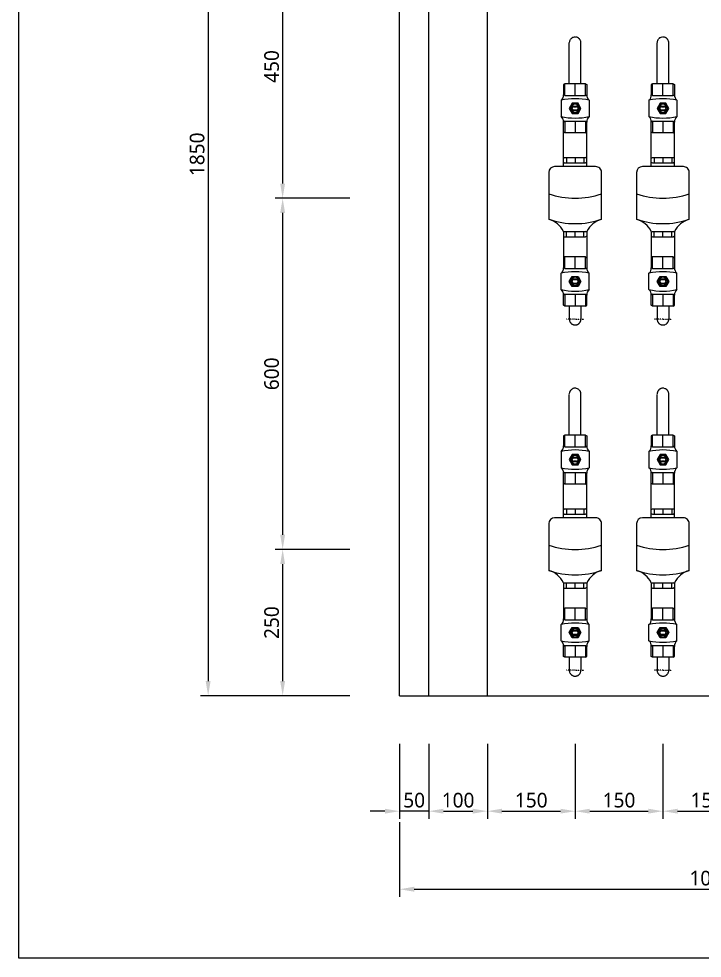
# Model space of a CAD drawing. Header units: millimetres. Extents: x -9013 to 516, y -36629 to 6082.
# Drawn here: x -5380 to -4212, y -133 to 1472 of the extents above; entities that cross this region are included whole.
import ezdxf

# ---------------------------------------------------------------- set-up
doc = ezdxf.new("R2010")
doc.units = ezdxf.units.MM
doc.header["$LTSCALE"] = 0.05
for name, pattern in [('CENTER', [50.8, 31.75, -6.35, 6.35, -6.35]), ('CENTER2', [28.575, 19.05, -3.175, 3.175, -3.175]), ('DASHDOT', [0.618421, 0.309211, -0.154605, 0, -0.154605])]:
    doc.linetypes.add(name, pattern=pattern)
doc.layers.get('0').update_dxf_attribs({"lineweight": 18})
doc.layers.get('Defpoints').update_dxf_attribs({"color": 140, "lineweight": 18})
for name, color, linetype in [('1CO', 4, 'Continuous'), ('2CONC', 4, 'Continuous'), ('HVAL___2CO', 7, 'Continuous'), ('HWAT__3CO', 1, 'Continuous'), ('HWAT___1DD', 4, 'DASHDOT'), ('HWAT___5CS', 3, 'CENTER2')]:
    doc.layers.add(name, color=color, linetype=linetype)
doc.layers.add('G-Anno-Std-Cntr', color=1, linetype='CENTER2', lineweight=18)
doc.styles.add('trebuchet_MS', font='trebuc.ttf')
doc.dimstyles.new('MGP', dxfattribs={"dimtxt": 2.5, "dimasz": 2.5, "dimexe": 1.25, "dimexo": 0.625, "dimtad": 1, "dimdec": 0, "dimtxsty": 'trebuchet_MS', "dimcen": 2.5, "dimclrt": 7, "dimadec": 0, "dimazin": 0, "dimtfac": 1, "dimtdec": 0, "dimtmove": 0, "dimatfit": 3, "dimfxl": 1.148294, "dimfxlon": 1, "dimarcsym": 2})

# ---------------------------------------------------------------- blocks, each defined once
blk = doc.blocks.new('*D235')
at = {"color": 0, "lineweight": -2, "transparency": 16777216}
for p, q in [((-4729.5, 233.3), (-4729.5, 105.4)), ((-4679.5, 233.3), (-4679.5, 105.4)), ((-4754.5, 118.4), (-4779.5, 118.4)), ((-4679.5, 118.4), (-4729.5, 118.4)), ((-4654.5, 118.4), (-4629.5, 118.4))]:
    blk.add_line(p, q, dxfattribs=at)
at = {"color": 0, "transparency": 16777216}
for points in [[(-4754.5, 122.6), (-4754.5, 114.3), (-4729.5, 118.4)], [(-4654.5, 122.6), (-4654.5, 114.3), (-4679.5, 118.4)]]:
    blk.add_solid(points, dxfattribs=at)
at = {"layer": 'Defpoints', "color": 0, "transparency": 16777216}
for p in [(-4729.5, 329), (-4679.5, 315.6), (-4729.5, 118.4)]:
    blk.add_point(p, dxfattribs=at)
at = {"color": 7, "transparency": 16777216, "insert": (-4704.5, 137.1), "char_height": 25, "attachment_point": 5, "style": 'trebuchet_MS'}
blk.add_mtext('50', dxfattribs=at)
blk = doc.blocks.new('*D236')
at = {"color": 0, "lineweight": -2, "transparency": 16777216}
for p, q in [((-4679.5, 233.3), (-4679.5, 105.4)), ((-4579.5, 233.3), (-4579.5, 105.4)), ((-4654.5, 118.4), (-4604.5, 118.4))]:
    blk.add_line(p, q, dxfattribs=at)
at = {"color": 0, "transparency": 16777216}
for points in [[(-4654.5, 122.6), (-4654.5, 114.3), (-4679.5, 118.4)], [(-4604.5, 122.6), (-4604.5, 114.3), (-4579.5, 118.4)]]:
    blk.add_solid(points, dxfattribs=at)
at = {"layer": 'Defpoints', "color": 0, "transparency": 16777216}
for p in [(-4679.5, 315.6), (-4579.5, 315.6), (-4579.5, 118.4)]:
    blk.add_point(p, dxfattribs=at)
at = {"color": 7, "transparency": 16777216, "insert": (-4629.5, 137.1), "char_height": 25, "attachment_point": 5, "style": 'trebuchet_MS'}
blk.add_mtext('100', dxfattribs=at)
blk = doc.blocks.new('*D237')
at = {"color": 0, "lineweight": -2, "transparency": 16777216}
for p, q in [((-4579.5, 233.3), (-4579.5, 105.4)), ((-4429.5, 233.3), (-4429.5, 105.4)), ((-4554.5, 118.4), (-4454.5, 118.4))]:
    blk.add_line(p, q, dxfattribs=at)
at = {"color": 0, "transparency": 16777216}
for points in [[(-4554.5, 122.6), (-4554.5, 114.3), (-4579.5, 118.4)], [(-4454.5, 122.6), (-4454.5, 114.3), (-4429.5, 118.4)]]:
    blk.add_solid(points, dxfattribs=at)
at = {"layer": 'Defpoints', "color": 0, "transparency": 16777216}
for p in [(-4429.5, 349.1), (-4579.5, 315.6), (-4429.5, 118.4)]:
    blk.add_point(p, dxfattribs=at)
at = {"color": 7, "transparency": 16777216, "insert": (-4504.5, 137.1), "char_height": 25, "attachment_point": 5, "style": 'trebuchet_MS'}
blk.add_mtext('150', dxfattribs=at)
blk = doc.blocks.new('*D238')
at = {"color": 0, "lineweight": -2, "transparency": 16777216}
for p, q in [((-4429.5, 233.3), (-4429.5, 105.4)), ((-4279.5, 233.3), (-4279.5, 105.4)), ((-4404.5, 118.4), (-4304.5, 118.4))]:
    blk.add_line(p, q, dxfattribs=at)
at = {"color": 0, "transparency": 16777216}
for points in [[(-4404.5, 122.6), (-4404.5, 114.3), (-4429.5, 118.4)], [(-4304.5, 122.6), (-4304.5, 114.3), (-4279.5, 118.4)]]:
    blk.add_solid(points, dxfattribs=at)
at = {"layer": 'Defpoints', "color": 0, "transparency": 16777216}
for p in [(-4279.5, 452.3), (-4429.5, 441.2), (-4279.5, 118.4)]:
    blk.add_point(p, dxfattribs=at)
at = {"color": 7, "transparency": 16777216, "insert": (-4354.5, 137.1), "char_height": 25, "attachment_point": 5, "style": 'trebuchet_MS'}
blk.add_mtext('150', dxfattribs=at)
blk = doc.blocks.new('*D239')
at = {"color": 0, "lineweight": -2, "transparency": 16777216}
for p, q in [((-4729.5, 99.9), (-4729.5, -27.9)), ((-3664.5, 99.9), (-3664.5, -27.9)), ((-4704.5, -14.9), (-3689.5, -14.9))]:
    blk.add_line(p, q, dxfattribs=at)
at = {"color": 0, "transparency": 16777216}
for points in [[(-4704.5, -10.7), (-4704.5, -19.1), (-4729.5, -14.9)], [(-3689.5, -10.7), (-3689.5, -19.1), (-3664.5, -14.9)]]:
    blk.add_solid(points, dxfattribs=at)
at = {"layer": 'Defpoints', "color": 0, "transparency": 16777216}
for p in [(-4729.5, 370.1), (-3664.5, 341.2), (-3664.5, -14.9)]:
    blk.add_point(p, dxfattribs=at)
at = {"color": 7, "transparency": 16777216, "insert": (-4197, 3.9), "char_height": 25, "attachment_point": 5, "style": 'trebuchet_MS'}
blk.add_mtext('1065', dxfattribs=at)
blk = doc.blocks.new('*D240')
at = {"color": 0, "lineweight": -2, "transparency": 16777216}
for p, q in [((-4814.4, 565.6), (-4942.2, 565.6)), ((-4929.2, 340.6), (-4929.2, 540.6)), ((-4814.4, 315.6), (-4942.2, 315.6))]:
    blk.add_line(p, q, dxfattribs=at)
at = {"color": 0, "transparency": 16777216}
for points in [[(-4933.4, 540.6), (-4925.1, 540.6), (-4929.2, 565.6)], [(-4933.4, 340.6), (-4925.1, 340.6), (-4929.2, 315.6)]]:
    blk.add_solid(points, dxfattribs=at)
at = {"layer": 'Defpoints', "color": 0, "transparency": 16777216}
for p in [(-4929.2, 565.6), (-4779.5, 565.6), (-4779.5, 315.6)]:
    blk.add_point(p, dxfattribs=at)
at = {"color": 7, "transparency": 16777216, "insert": (-4948, 440.6), "char_height": 25, "attachment_point": 5, "rotation": 90, "style": 'trebuchet_MS'}
blk.add_mtext('250', dxfattribs=at)
blk = doc.blocks.new('*D241')
at = {"color": 0, "lineweight": -2, "transparency": 16777216}
for p, q in [((-4814.4, 1165.6), (-4942.2, 1165.6)), ((-4929.2, 590.6), (-4929.2, 1140.6)), ((-4835.2, 565.6), (-4942.2, 565.6))]:
    blk.add_line(p, q, dxfattribs=at)
at = {"color": 0, "transparency": 16777216}
for points in [[(-4933.4, 1140.6), (-4925.1, 1140.6), (-4929.2, 1165.6)], [(-4933.4, 590.6), (-4925.1, 590.6), (-4929.2, 565.6)]]:
    blk.add_solid(points, dxfattribs=at)
at = {"layer": 'Defpoints', "color": 0, "transparency": 16777216}
for p in [(-4929.2, 1165.6), (-4504.7, 1165.6), (-4829.2, 565.6)]:
    blk.add_point(p, dxfattribs=at)
at = {"color": 7, "transparency": 16777216, "insert": (-4948, 865.6), "char_height": 25, "attachment_point": 5, "rotation": 90, "style": 'trebuchet_MS'}
blk.add_mtext('600', dxfattribs=at)
blk = doc.blocks.new('*D242')
at = {"color": 0, "lineweight": -2, "transparency": 16777216}
for p, q in [((-4814.4, 1615.6), (-4942.2, 1615.6)), ((-4929.2, 1190.6), (-4929.2, 1590.6)), ((-4814.4, 1165.6), (-4942.2, 1165.6))]:
    blk.add_line(p, q, dxfattribs=at)
at = {"color": 0, "transparency": 16777216}
for points in [[(-4933.4, 1590.6), (-4925.1, 1590.6), (-4929.2, 1615.6)], [(-4933.4, 1190.6), (-4925.1, 1190.6), (-4929.2, 1165.6)]]:
    blk.add_solid(points, dxfattribs=at)
at = {"layer": 'Defpoints', "color": 0, "transparency": 16777216}
for p in [(-4929.2, 1615.6), (-4479.5, 1615.6), (-4736.7, 1165.6)]:
    blk.add_point(p, dxfattribs=at)
at = {"color": 7, "transparency": 16777216, "insert": (-4948, 1390.6), "char_height": 25, "attachment_point": 5, "rotation": 90, "style": 'trebuchet_MS'}
blk.add_mtext('450', dxfattribs=at)
blk = doc.blocks.new('*D250')
at = {"color": 0, "lineweight": -2, "transparency": 16777216}
for p, q in [((-4941.7, 2165.6), (-5069.5, 2165.6)), ((-5056.5, 2140.6), (-5056.5, 340.6)), ((-4941.7, 315.6), (-5069.5, 315.6))]:
    blk.add_line(p, q, dxfattribs=at)
at = {"color": 0, "transparency": 16777216}
for points in [[(-5060.7, 2140.6), (-5052.4, 2140.6), (-5056.5, 2165.6)], [(-5060.7, 340.6), (-5052.4, 340.6), (-5056.5, 315.6)]]:
    blk.add_solid(points, dxfattribs=at)
at = {"layer": 'Defpoints', "color": 0, "transparency": 16777216}
for p in [(-4729.5, 2165.6), (-5056.5, 315.6), (-4814.4, 315.6)]:
    blk.add_point(p, dxfattribs=at)
at = {"color": 7, "transparency": 16777216, "insert": (-5075.3, 1240.6), "char_height": 25, "attachment_point": 5, "rotation": 90, "style": 'trebuchet_MS'}
blk.add_mtext('1850', dxfattribs=at)
blk = doc.blocks.new('h-meter')
at = {"layer": 'HVAL___2CO'}
for p, q in [((-25.4, 45), (-105.4, 45)), ((-15.4, -35), (-15.4, 35)), ((-134.2, 20), (-135.4, 17.9)), ((-135.4, 17.9), (-135.4, -17.9)), ((-126.2, 20), (-134.2, 20)), ((-127.4, 20), (-126.2, 17.9)), ((-126.2, 17.9), (-126.2, -17.9)), ((-15.4, 20), (-1.2, 20)), ((-7.9, 20), (-9.1, 17.9)), ((-9.1, 17.9), (-9.1, -17.9)), ((-1.2, 20), (0, 17.9)), ((0, 17.9), (0, -17.9)), ((-135.4, 15), (-126.2, 15)), ((0, 15), (-9.1, 15)), ((-135.4, 0), (-126.2, 0)), ((-135.4, -15), (-126.2, -15)), ((0, 0), (-9.1, 0)), ((0, -15), (-9.1, -15)), ((-134.2, -20), (-135.4, -17.9)), ((-126.2, -20), (-134.2, -20)), ((-127.4, -20), (-126.2, -17.9)), ((-15.4, -20), (-1.2, -20)), ((-7.9, -20), (-9.1, -17.9)), ((-1.2, -20), (0, -17.9)), ((-105.4, -45), (-25.4, -45))]:
    blk.add_line(p, q, dxfattribs=at)
for centre, radius, start, end in [((-142.6, 54.8), 38.4, 295.1026, 345.2121), ((28.2, 0), 141, 161.3868, 198.6132), ((71.5, 0), 141, 161.3868, 198.6132), ((-25.4, 35), 10, 0, 90), ((-142.6, -54.8), 38.4, 14.7879, 64.8974), ((-25.4, -35), 10, 270, 0)]:
    blk.add_arc(centre, radius, start, end, dxfattribs=at)
blk = doc.blocks.new('water meter v')
at = {"layer": 'HVAL___2CO'}
h = blk.add_hatch(color=256, dxfattribs=at)
h.paths.add_polyline_path([(-5839.1, 3714.4), (-5829.1, 3714.4), (-5824.1, 3705.7), (-5829.1, 3697), (-5839.1, 3697), (-5844.1, 3705.7)])
h.paths.add_polyline_path([(-5834.1, 3698.1, 1), (-5834.1, 3713.3, 1)], flags=16)
h.paths.add_polyline_path([(-5836.7, 3701.7), (-5831.5, 3701.7, 1), (-5831.5, 3709.7), (-5836.7, 3709.7, 1)], flags=0)
h.paths.add_polyline_path([(-5836.7, 3702.9), (-5831.5, 3702.9, 1), (-5831.5, 3708.5), (-5836.7, 3708.5, 1)], flags=0)
h = blk.add_hatch(color=256, dxfattribs=at)
h.paths.add_polyline_path([(-5836.7, 3701.7, -1), (-5836.7, 3709.7), (-5831.5, 3709.7, -1), (-5831.5, 3701.7)])
h.paths.add_polyline_path([(-5831.5, 3702.9, 1), (-5831.5, 3708.5), (-5836.7, 3708.5, 1), (-5836.7, 3702.9)], flags=16)
h = blk.add_hatch(color=256, dxfattribs=at)
h.paths.add_polyline_path([(-5839.1, 3401.4), (-5829.1, 3401.4), (-5824.1, 3410.1), (-5829.1, 3418.8), (-5839.1, 3418.8), (-5844.1, 3410.1)])
h.paths.add_polyline_path([(-5834.1, 3417.7, -1), (-5834.1, 3402.5, -1)], flags=16)
h.paths.add_polyline_path([(-5836.7, 3414.1), (-5831.5, 3414.1, -1), (-5831.5, 3406.1), (-5836.7, 3406.1, -1)], flags=0)
h.paths.add_polyline_path([(-5836.7, 3412.9), (-5831.5, 3412.9, -1), (-5831.5, 3407.3), (-5836.7, 3407.3, -1)], flags=0)
h = blk.add_hatch(color=256, dxfattribs=at)
h.paths.add_polyline_path([(-5836.7, 3414.1, 1), (-5836.7, 3406.1), (-5831.5, 3406.1, 1), (-5831.5, 3414.1)])
h.paths.add_polyline_path([(-5831.5, 3412.9, -1), (-5831.5, 3407.3), (-5836.7, 3407.3, -1), (-5836.7, 3412.9)], flags=16)
for p, q in [((-5851.7, 3747.7), (-5854.1, 3746.3)), ((-5854.1, 3746.3), (-5854.1, 3729.1)), ((-5816.5, 3747.7), (-5851.7, 3747.7)), ((-5851.7, 3727.7), (-5851.7, 3747.7)), ((-5834.1, 3727.7), (-5834.1, 3747.7)), ((-5816.5, 3747.7), (-5814.1, 3746.3)), ((-5816.5, 3727.7), (-5816.5, 3747.7)), ((-5814.1, 3746.3), (-5814.1, 3729.1)), ((-5851.7, 3727.7), (-5854.1, 3729.1)), ((-5851.7, 3727.7), (-5816.5, 3727.7)), ((-5816.5, 3727.7), (-5814.1, 3729.1)), ((-5858.1, 3719.7), (-5858.1, 3691.7)), ((-5839.1, 3714.4), (-5844.1, 3705.7)), ((-5829.1, 3714.4), (-5839.1, 3714.4)), ((-5836.7, 3709.7), (-5831.5, 3709.7)), ((-5836.7, 3708.5), (-5831.5, 3708.5)), ((-5824.1, 3705.7), (-5829.1, 3714.4)), ((-5810.1, 3719.7), (-5810.1, 3691.7)), ((-5844.1, 3705.7), (-5839.1, 3697)), ((-5839.1, 3697), (-5829.1, 3697)), ((-5831.5, 3702.9), (-5836.7, 3702.9)), ((-5831.5, 3701.7), (-5836.7, 3701.7)), ((-5829.1, 3697), (-5824.1, 3705.7)), ((-5851.7, 3683.7), (-5854.1, 3682.3)), ((-5854.1, 3665.1), (-5854.1, 3682.3)), ((-5851.7, 3683.7), (-5851.7, 3663.7)), ((-5851.7, 3683.7), (-5816.5, 3683.7)), ((-5834.1, 3683.7), (-5834.1, 3663.7)), ((-5816.5, 3683.7), (-5816.5, 3663.7)), ((-5816.5, 3683.7), (-5814.1, 3682.3)), ((-5814.1, 3665.1), (-5814.1, 3682.3)), ((-5851.7, 3663.7), (-5854.1, 3665.1)), ((-5816.5, 3663.7), (-5851.7, 3663.7)), ((-5816.5, 3663.7), (-5814.1, 3665.1)), ((-5851.7, 3452.1), (-5854.1, 3450.7)), ((-5854.1, 3450.7), (-5854.1, 3433.5)), ((-5816.5, 3452.1), (-5851.7, 3452.1)), ((-5851.7, 3432.1), (-5851.7, 3452.1)), ((-5834.1, 3432.1), (-5834.1, 3452.1)), ((-5816.5, 3452.1), (-5814.1, 3450.7)), ((-5816.5, 3432.1), (-5816.5, 3452.1)), ((-5814.1, 3450.7), (-5814.1, 3433.5)), ((-5858.1, 3396.1), (-5858.1, 3424.1)), ((-5851.7, 3432.1), (-5854.1, 3433.5)), ((-5851.7, 3432.1), (-5816.5, 3432.1)), ((-5844.1, 3410.1), (-5839.1, 3418.8)), ((-5839.1, 3418.8), (-5829.1, 3418.8)), ((-5829.1, 3418.8), (-5824.1, 3410.1)), ((-5816.5, 3432.1), (-5814.1, 3433.5)), ((-5810.1, 3396.1), (-5810.1, 3424.1)), ((-5839.1, 3401.4), (-5844.1, 3410.1)), ((-5831.5, 3414.1), (-5836.7, 3414.1)), ((-5831.5, 3412.9), (-5836.7, 3412.9)), ((-5836.7, 3407.3), (-5831.5, 3407.3)), ((-5836.7, 3406.1), (-5831.5, 3406.1)), ((-5824.1, 3410.1), (-5829.1, 3401.4)), ((-5851.7, 3388.1), (-5854.1, 3386.7)), ((-5854.1, 3369.5), (-5854.1, 3386.7)), ((-5851.7, 3388.1), (-5851.7, 3368.1)), ((-5851.7, 3388.1), (-5816.5, 3388.1)), ((-5829.1, 3401.4), (-5839.1, 3401.4)), ((-5834.1, 3388.1), (-5834.1, 3368.1)), ((-5816.5, 3388.1), (-5814.1, 3386.7)), ((-5816.5, 3388.1), (-5816.5, 3368.1)), ((-5814.1, 3369.5), (-5814.1, 3386.7)), ((-5851.7, 3368.1), (-5854.1, 3369.5)), ((-5816.5, 3368.1), (-5851.7, 3368.1)), ((-5816.5, 3368.1), (-5814.1, 3369.5))]:
    blk.add_line(p, q, dxfattribs=at)
for centre in [(-5834.1, 3705.7), (-5834.1, 3410.1)]:
    blk.add_circle(centre, 7.6, dxfattribs=at)
for centre, radius, start, end in [((-5863.8, 3727.7), 9.8, 305.5591, 8.2752), ((-5804.4, 3727.7), 9.8, 171.7248, 234.4409), ((-5834.1, 3606.5), 115.7, 78.0304, 101.9696), ((-5836.7, 3705.7), 4, 90, 270), ((-5836.7, 3705.7), 4, 90, 270), ((-5836.7, 3705.7), 2.8, 90, 270), ((-5831.5, 3705.7), 4, 270, 90), ((-5831.5, 3705.7), 2.8, 270, 90), ((-5863.8, 3683.7), 9.8, 351.7248, 54.4409), ((-5834.1, 3804.9), 115.7, 258.0304, 281.9696), ((-5804.4, 3683.7), 9.8, 125.5591, 188.2752), ((-5863.8, 3432.1), 9.8, 305.5591, 8.2752), ((-5834.1, 3310.9), 115.7, 78.0304, 101.9696), ((-5804.4, 3432.1), 9.8, 171.7248, 234.4409), ((-5836.7, 3410.1), 4, 90, 270), ((-5836.7, 3410.1), 4, 90, 270), ((-5836.7, 3410.1), 2.8, 90, 270), ((-5831.5, 3410.1), 4, 270, 90), ((-5831.5, 3410.1), 2.8, 270, 90), ((-5863.8, 3388.1), 9.8, 351.7248, 54.4409), ((-5834.1, 3509.3), 115.7, 258.0304, 281.9696), ((-5804.4, 3388.1), 9.8, 125.5591, 188.2752)]:
    blk.add_arc(centre, radius, start, end, dxfattribs=at)
at = {"layer": 'HWAT__3CO'}
for p, q in [((-5854.1, 3620.5), (-5854.1, 3665.1)), ((-5814.1, 3620.5), (-5814.1, 3665.1)), ((-5854.1, 3487.5), (-5854.1, 3450.7)), ((-5814.1, 3487.5), (-5814.1, 3450.7))]:
    blk.add_line(p, q, dxfattribs=at)
at = {"layer": 'HWAT___1DD'}
for q in [(-5849.1, 3345.8), (-5819.1, 3345.8)]:
    blk.add_line((-5834.1, 3345.8), q, dxfattribs=at)
at = {"layer": 'HWAT___5CS'}
for p, q in [((-5844.1, 3747.7), (-5844.1, 3817.7)), ((-5824.1, 3747.7), (-5824.1, 3817.7)), ((-5844.1, 3368.1), (-5844.1, 3345.8)), ((-5824.1, 3368.1), (-5824.1, 3345.8))]:
    blk.add_line(p, q, dxfattribs=at)
for centre, start, end in [((-5834.1, 3817.7), 0, 180), ((-5834.1, 3345.8), 180, 0)]:
    blk.add_arc(centre, 10, start, end, dxfattribs=at)
at = {"rotation": 89.99999999999999}
blk.add_blockref('h-meter', (-5834.1, 3621.7), dxfattribs=at)
blk = doc.blocks.new('*D254')
at = {"color": 0, "lineweight": -2, "transparency": 16777216}
for p, q in [((-4129.5, 233.3), (-4129.5, 105.4)), ((-4279.5, 221.2), (-4279.5, 105.4)), ((-4254.5, 118.4), (-4154.5, 118.4))]:
    blk.add_line(p, q, dxfattribs=at)
at = {"color": 0, "transparency": 16777216}
for points in [[(-4254.5, 122.6), (-4254.5, 114.3), (-4279.5, 118.4)], [(-4154.5, 122.6), (-4154.5, 114.3), (-4129.5, 118.4)]]:
    blk.add_solid(points, dxfattribs=at)
at = {"layer": 'Defpoints', "color": 0, "transparency": 16777216}
for p in [(-4129.5, 415.6), (-4279.5, 227.2), (-4129.5, 118.4)]:
    blk.add_point(p, dxfattribs=at)
at = {"color": 7, "transparency": 16777216, "insert": (-4204.5, 137.1), "char_height": 25, "attachment_point": 5, "style": 'trebuchet_MS'}
blk.add_mtext('150', dxfattribs=at)

msp = doc.modelspace()

# ---------------------------------------------------------------- linework, layer by layer
at = {"layer": '1CO'}
msp.add_line((-4729.5, 315.6), (-4729.5, 2165.6), dxfattribs=at)
at = {"layer": '2CONC', "lineweight": -3}
msp.add_line((-4729.5, 315.6), (-3634.2, 315.6), dxfattribs=at)
msp.add_lwpolyline([(-5380.1, 6082.3), (-966.2, 6082.3), (-966.2, -132.8), (-5380.1, -132.8)], close=True, dxfattribs=at)
at = {"layer": 'HWAT___5CS'}
for p, q in [((-4679.5, 315.6), (-4679.5, 2165.6)), ((-4579.5, 315.6), (-4579.5, 2165.6))]:
    msp.add_line(p, q, dxfattribs=at)

# ---------------------------------------------------------------- block references
at = {"layer": 'G-Anno-Std-Cntr', "linetype": 'CENTER'}
for p in [(1404.6, -2386.7), (1554.6, -2386.7), (1404.6, -2986.7), (1554.6, -2986.7)]:
    msp.add_blockref('water meter v', p, dxfattribs=at)

# ---------------------------------------------------------------- dimensions: what is measured, and where the dimension line sits
for base, p1, p2, picture, middle in [((-5056.5, 315.6), (-4729.5, 2165.6), (-4814.4, 315.6), '*D250', (-5075.3, 1240.6)), ((-4929.2, 1615.6), (-4736.7, 1165.6), (-4479.5, 1615.6), '*D242', (-4948, 1390.6)), ((-4929.2, 1165.6), (-4829.2, 565.6), (-4504.7, 1165.6), '*D241', (-4948, 865.6)), ((-4929.2, 565.6), (-4779.5, 315.6), (-4779.5, 565.6), '*D240', (-4948, 440.6))]:
    dim = msp.add_linear_dim(base=base, p1=p1, p2=p2, angle=90, dimstyle='MGP', override={"dimscale": 100, "dimtxt": 0.25, "dimasz": 0.25, "dimexe": 0.13, "dimexo": 0.06, "dimgap": 0.06, "dimarcsym": 1})
    dim.commit()
    dim.dimension.update_dxf_attribs({"geometry": picture, "text_midpoint": middle})
for base, p1, p2, picture, middle in [((-4279.5, 118.4), (-4429.5, 441.2), (-4279.5, 452.3), '*D238', (-4354.5, 137.1)), ((-4129.5, 118.4), (-4279.5, 227.2), (-4129.5, 415.6), '*D254', (-4204.5, 137.1)), ((-3664.5, -14.9), (-4729.5, 370.1), (-3664.5, 341.2), '*D239', (-4197, 3.9)), ((-4429.5, 118.4), (-4579.5, 315.6), (-4429.5, 349.1), '*D237', (-4504.5, 137.1)), ((-4729.5, 118.4), (-4679.5, 315.6), (-4729.5, 329), '*D235', (-4704.5, 137.1))]:
    dim = msp.add_linear_dim(base=base, p1=p1, p2=p2, dimstyle='MGP', override={"dimscale": 100, "dimtxt": 0.25, "dimasz": 0.25, "dimexe": 0.13, "dimexo": 0.06, "dimgap": 0.06, "dimarcsym": 1})
    dim.commit()
    dim.dimension.update_dxf_attribs({"geometry": picture, "text_midpoint": middle})
dim = msp.add_aligned_dim(p1=(-4679.5, 315.6), p2=(-4579.5, 315.6), distance=-197.1, dimstyle='MGP', override={"dimscale": 100, "dimtxt": 0.25, "dimasz": 0.25, "dimexe": 0.13, "dimexo": 0.06, "dimgap": 0.06, "dimarcsym": 1})
dim.commit()
dim.dimension.update_dxf_attribs({"geometry": '*D236', "text_midpoint": (-4629.5, 137.1)})

doc.saveas('drawing.dxf')
